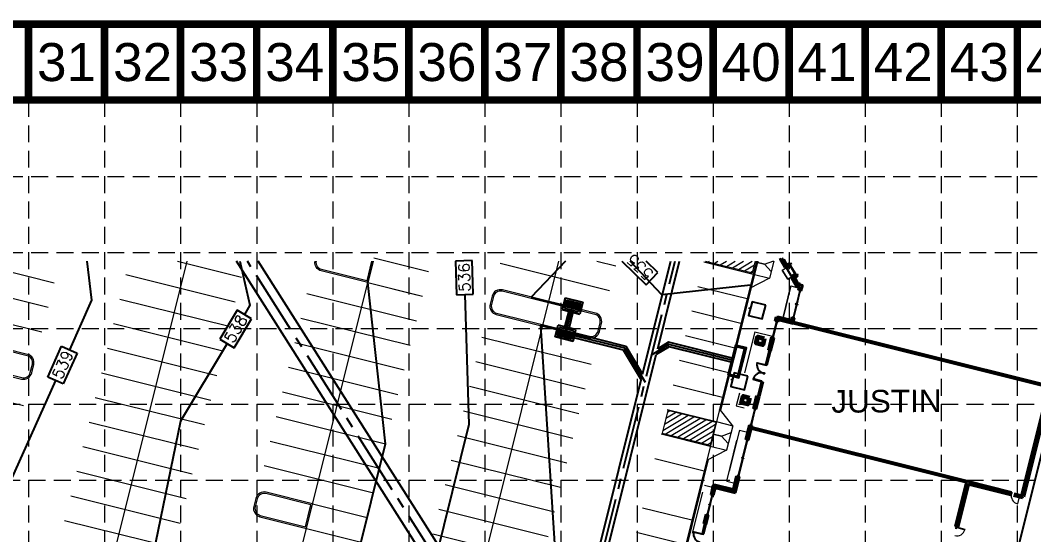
# Model space of a CAD drawing. Header units: feet. Extents: x 2597001 to 2598732, y 7017887 to 7019952.
# Drawn here: x 2597836.4 to 2598196.2, y 7018787.3 to 7018970 of the extents above; entities that cross this region are included whole.
import ezdxf
from ezdxf.enums import TextEntityAlignment as Align

# ---------------------------------------------------------------- set-up
doc = ezdxf.new("R2010")
doc.units = ezdxf.units.FT
doc.header["$LTSCALE"] = 30
doc.header["$MEASUREMENT"] = 0
for name, pattern in [('18358A-BASE-GRAD$0$CENTER2', [1.125, 0.75, -0.125, 0.125, -0.125]), ('18358A-BASE-SITE$0$DASHED', [0.75, 0.5, -0.25]), ('HIDDEN', [0.375, 0.25, -0.125])]:
    doc.linetypes.add(name, pattern=pattern)
doc.layers.get('0').update_dxf_attribs({"linetype": 'CONTINUOUS'})
for name, color, linetype in [('18358A-BASE-GRAD$0$D-INLET', 3, 'CONTINUOUS'), ('18358A-BASE-SITE$0$BLDG-25-26_C-WALK', 1, 'CONTINUOUS'), ('BASE', 7, 'CONTINUOUS'), ('GRID', 254, 'HIDDEN'), ('PC', 35, 'CONTINUOUS'), ('STORM', 5, 'CONTINUOUS')]:
    doc.layers.add(name, color=color, linetype=linetype)
for name, color, linetype, lineweight in [('18358A-BASE-SITE$0$A-Sidewalk', 241, 'CONTINUOUS', 20), ('18358A-BASE-SITE$0$A-Tree', 7, 'CONTINUOUS', 20), ('18358A-BASE-SITE$0$BLDG-25-26_010', 1, 'CONTINUOUS', 25), ('18358A-BASE-SITE$0$BLDG-25-26_A-DOOR', 1, 'CONTINUOUS', 20), ('18358A-BASE-SITE$0$BLDG-25-26_A-FLOR-OVHD', 1, '18358A-BASE-SITE$0$DASHED', 13), ('18358A-BASE-SITE$0$BLDG-25-26_A-GLAZ', 1, 'CONTINUOUS', 25), ('18358A-BASE-SITE$0$BLDG-25-26_A-GLAZ-SILL', 1, 'CONTINUOUS', 5), ('18358A-BASE-SITE$0$BLDG-25-26_A-WALL-PRHT', 1, 'CONTINUOUS', 25), ('18358A-BASE-SITE$0$BLDG-25-26_A-WALL-SHELL-EXT', 1, 'CONTINUOUS', 60), ('18358A-BASE-SITE$0$BLDG-25-26_A-WALL-SHELL-INT', 1, 'CONTINUOUS', 35), ('18358A-BASE-SITE$0$Curb', 1, 'CONTINUOUS', 9), ('18358A-BASE-SITE$0$PARK-STRIP', 5, 'CONTINUOUS', 0), ('BLD-LABEL', 1, 'CONTINUOUS', 5)]:
    doc.layers.add(name, color=color, linetype=linetype, lineweight=lineweight)
doc.styles.add('L100', font='simplex.shx', dxfattribs={"height": 2})
doc.styles.add('Schedule-Header', font='ARIAL.TTF')
doc.styles.get("Standard").update_dxf_attribs({"font": 'ARIAL.TTF'})

# ---------------------------------------------------------------- blocks, each defined once
blk = doc.blocks.new('18358A-BASE-SITE$0$Treewell 60')
at = {"layer": '18358A-BASE-SITE$0$A-Tree'}
blk.add_line((-6, 0), (0, 0), dxfattribs=at)
blk.add_lwpolyline([(-66, -30), (-6, -30), (-6, 30), (-66, 30)], close=True, dxfattribs=at)

msp = doc.modelspace()

# ---------------------------------------------------------------- hatches: boundary and pattern name
at = {"layer": '18358A-BASE-SITE$0$PARK-STRIP'}
h = msp.add_hatch(dxfattribs=at)
h.set_pattern_fill('ANSI31', scale=12.5, angle=136, style=0)
h.set_pattern_definition([(211.00003, (2598876.5716, 7018720.7662), (0.8047477, -1.3393235), [])])
h.paths.add_polyline_path([(2598097.35, 7018884.4), (2598079.62, 7018884.4), (2598096.31, 7018880.24)])
h = msp.add_hatch(dxfattribs=at)
h.set_pattern_fill('ANSI31', scale=12.5, angle=136, style=0)
h.set_pattern_definition([(211.00003, (2598861.3305, 7018659.6376), (0.8047477, -1.3393235), [])])
h.paths.add_polyline_path([(2598081.4, 7018819.03), (2598083.41, 7018827.11), (2598066.27, 7018831.39), (2598064.25, 7018823.3)])

# ---------------------------------------------------------------- linework, layer by layer
for points in [[(2598100.9, 7018847.55), (2598100.87, 7018847.43), (2598097.96, 7018848.15), (2598097.99, 7018848.27)], [(2598101.31, 7018847.45), (2598101.35, 7018847.61), (2598100.94, 7018847.71), (2598100.9, 7018847.55)], [(2598099.45, 7018841.73), (2598099.48, 7018841.85), (2598096.57, 7018842.57), (2598096.54, 7018842.45)], [(2598100.54, 7018844.37), (2598100.58, 7018844.54), (2598100.18, 7018844.64), (2598100.14, 7018844.48)], [(2598100.62, 7018844.7), (2598100.58, 7018844.54), (2598100.18, 7018844.64), (2598100.22, 7018844.8)], [(2598099.85, 7018841.63), (2598099.81, 7018841.46), (2598099.41, 7018841.56), (2598099.45, 7018841.73)], [(2598078.38, 7018787.55), (2598078.35, 7018787.43), (2598075.44, 7018788.15), (2598075.47, 7018788.27)], [(2598078.79, 7018787.45), (2598078.83, 7018787.61), (2598078.42, 7018787.71), (2598078.38, 7018787.55)]]:
    msp.add_lwpolyline(points, close=True)
for centre, start, end in [((2598100.83, 7018847.5), 167.2189, 257.2189), ((2598099.4, 7018841.8), 74.7811, 164.7811), ((2598078.31, 7018787.5), 167.2189, 257.2189)]:
    msp.add_arc(centre, 2.94, start, end)
at = {"layer": '18358A-BASE-GRAD$0$D-INLET', "color": 5}
for p, q in [((2598029.78, 7018871.4), (2598028.73, 7018867.2)), ((2598029.78, 7018871.4), (2598028.73, 7018867.2)), ((2598029.78, 7018871.4), (2598036.09, 7018869.83)), ((2598029.78, 7018871.4), (2598036.09, 7018869.83)), ((2598028.73, 7018867.2), (2598035.04, 7018865.62)), ((2598028.73, 7018867.2), (2598035.04, 7018865.62)), ((2598030.27, 7018870.59), (2598029.54, 7018867.68)), ((2598030.27, 7018870.59), (2598029.54, 7018867.68)), ((2598029.54, 7018867.68), (2598034.56, 7018866.43)), ((2598029.54, 7018867.68), (2598034.56, 7018866.43)), ((2598029.79, 7018868.65), (2598034.8, 7018867.4)), ((2598029.79, 7018868.65), (2598034.8, 7018867.4)), ((2598030.16, 7018870.08), (2598029.81, 7018868.67)), ((2598030.16, 7018870.08), (2598029.81, 7018868.67)), ((2598029.81, 7018868.67), (2598032.18, 7018868.08)), ((2598029.81, 7018868.67), (2598032.18, 7018868.08)), ((2598030.4, 7018870.02), (2598030.04, 7018868.61)), ((2598030.4, 7018870.02), (2598030.04, 7018868.61)), ((2598030.15, 7018870.11), (2598035.16, 7018868.86)), ((2598030.15, 7018870.11), (2598035.16, 7018868.86)), ((2598030.16, 7018870.08), (2598032.53, 7018869.49)), ((2598030.16, 7018870.08), (2598032.53, 7018869.49)), ((2598030.27, 7018870.59), (2598035.28, 7018869.34)), ((2598030.27, 7018870.59), (2598035.28, 7018869.34)), ((2598030.63, 7018869.97), (2598030.28, 7018868.55)), ((2598030.63, 7018869.97), (2598030.28, 7018868.55)), ((2598030.87, 7018869.91), (2598030.52, 7018868.49)), ((2598030.87, 7018869.91), (2598030.52, 7018868.49)), ((2598031.11, 7018869.85), (2598030.75, 7018868.43)), ((2598031.11, 7018869.85), (2598030.75, 7018868.43)), ((2598031.34, 7018869.79), (2598030.99, 7018868.37)), ((2598031.34, 7018869.79), (2598030.99, 7018868.37)), ((2598031.58, 7018869.73), (2598031.23, 7018868.31)), ((2598031.58, 7018869.73), (2598031.23, 7018868.31)), ((2598031.82, 7018869.67), (2598031.47, 7018868.26)), ((2598031.82, 7018869.67), (2598031.47, 7018868.26)), ((2598032.05, 7018869.61), (2598031.7, 7018868.2)), ((2598032.05, 7018869.61), (2598031.7, 7018868.2)), ((2598032.29, 7018869.55), (2598031.94, 7018868.14)), ((2598032.29, 7018869.55), (2598031.94, 7018868.14)), ((2598032.53, 7018869.49), (2598032.18, 7018868.08)), ((2598032.53, 7018869.49), (2598032.18, 7018868.08)), ((2598032.55, 7018869.51), (2598032.19, 7018868.05)), ((2598032.55, 7018869.51), (2598032.19, 7018868.05)), ((2598032.76, 7018869.46), (2598032.39, 7018868)), ((2598032.76, 7018869.46), (2598032.39, 7018868)), ((2598032.77, 7018869.43), (2598032.42, 7018868.02)), ((2598032.77, 7018869.43), (2598032.42, 7018868.02)), ((2598032.42, 7018868.02), (2598034.78, 7018867.43)), ((2598032.42, 7018868.02), (2598034.78, 7018867.43)), ((2598033.01, 7018869.37), (2598032.65, 7018867.96)), ((2598033.01, 7018869.37), (2598032.65, 7018867.96)), ((2598032.77, 7018869.43), (2598035.14, 7018868.84)), ((2598032.77, 7018869.43), (2598035.14, 7018868.84)), ((2598033.24, 7018869.32), (2598032.89, 7018867.9)), ((2598033.24, 7018869.32), (2598032.89, 7018867.9)), ((2598033.48, 7018869.26), (2598033.13, 7018867.84)), ((2598033.48, 7018869.26), (2598033.13, 7018867.84)), ((2598033.72, 7018869.2), (2598033.36, 7018867.78)), ((2598033.72, 7018869.2), (2598033.36, 7018867.78)), ((2598033.95, 7018869.14), (2598033.6, 7018867.72)), ((2598033.95, 7018869.14), (2598033.6, 7018867.72)), ((2598034.19, 7018869.08), (2598033.84, 7018867.66)), ((2598034.19, 7018869.08), (2598033.84, 7018867.66)), ((2598034.43, 7018869.02), (2598034.07, 7018867.61)), ((2598034.43, 7018869.02), (2598034.07, 7018867.61)), ((2598034.66, 7018868.96), (2598034.31, 7018867.55)), ((2598034.66, 7018868.96), (2598034.31, 7018867.55)), ((2598034.9, 7018868.9), (2598034.55, 7018867.49)), ((2598034.9, 7018868.9), (2598034.55, 7018867.49)), ((2598035.28, 7018869.34), (2598034.56, 7018866.43)), ((2598035.28, 7018869.34), (2598034.56, 7018866.43)), ((2598035.14, 7018868.84), (2598034.78, 7018867.43)), ((2598035.14, 7018868.84), (2598034.78, 7018867.43)), ((2598036.09, 7018869.83), (2598035.04, 7018865.62)), ((2598036.09, 7018869.83), (2598035.04, 7018865.62)), ((2598026.32, 7018857.49), (2598027.36, 7018861.7)), ((2598026.32, 7018857.49), (2598027.36, 7018861.7)), ((2598027.12, 7018857.98), (2598027.85, 7018860.89)), ((2598027.12, 7018857.98), (2598027.85, 7018860.89)), ((2598033.67, 7018860.13), (2598027.36, 7018861.7)), ((2598033.67, 7018860.13), (2598027.36, 7018861.7)), ((2598032.86, 7018859.64), (2598027.85, 7018860.89)), ((2598032.86, 7018859.64), (2598027.85, 7018860.89)), ((2598032.62, 7018855.92), (2598033.67, 7018860.13)), ((2598032.62, 7018855.92), (2598033.67, 7018860.13)), ((2598032.62, 7018855.92), (2598026.32, 7018857.49)), ((2598032.62, 7018855.92), (2598026.32, 7018857.49)), ((2598032.14, 7018856.73), (2598027.12, 7018857.98)), ((2598032.14, 7018856.73), (2598027.12, 7018857.98)), ((2598032.26, 7018857.21), (2598027.24, 7018858.46)), ((2598032.26, 7018857.21), (2598027.24, 7018858.46)), ((2598027.27, 7018858.48), (2598027.62, 7018859.89)), ((2598027.27, 7018858.48), (2598027.62, 7018859.89)), ((2598029.64, 7018857.89), (2598027.27, 7018858.48)), ((2598029.64, 7018857.89), (2598027.27, 7018858.48)), ((2598027.51, 7018858.42), (2598027.86, 7018859.84)), ((2598027.51, 7018858.42), (2598027.86, 7018859.84)), ((2598032.62, 7018858.67), (2598027.61, 7018859.92)), ((2598032.62, 7018858.67), (2598027.61, 7018859.92)), ((2598029.99, 7018859.31), (2598027.62, 7018859.89)), ((2598029.99, 7018859.31), (2598027.62, 7018859.89)), ((2598027.74, 7018858.36), (2598028.1, 7018859.78)), ((2598027.74, 7018858.36), (2598028.1, 7018859.78)), ((2598027.98, 7018858.3), (2598028.33, 7018859.72)), ((2598027.98, 7018858.3), (2598028.33, 7018859.72)), ((2598028.22, 7018858.24), (2598028.57, 7018859.66)), ((2598028.22, 7018858.24), (2598028.57, 7018859.66)), ((2598028.45, 7018858.18), (2598028.81, 7018859.6)), ((2598028.45, 7018858.18), (2598028.81, 7018859.6)), ((2598028.69, 7018858.13), (2598029.04, 7018859.54)), ((2598028.69, 7018858.13), (2598029.04, 7018859.54)), ((2598028.93, 7018858.07), (2598029.28, 7018859.48)), ((2598028.93, 7018858.07), (2598029.28, 7018859.48)), ((2598029.16, 7018858.01), (2598029.52, 7018859.42)), ((2598029.16, 7018858.01), (2598029.52, 7018859.42)), ((2598029.4, 7018857.95), (2598029.75, 7018859.36)), ((2598029.4, 7018857.95), (2598029.75, 7018859.36)), ((2598029.64, 7018857.89), (2598029.99, 7018859.31)), ((2598029.64, 7018857.89), (2598029.99, 7018859.31)), ((2598029.65, 7018857.87), (2598030.01, 7018859.32)), ((2598029.65, 7018857.87), (2598030.01, 7018859.32)), ((2598029.85, 7018857.81), (2598030.22, 7018859.27)), ((2598029.85, 7018857.81), (2598030.22, 7018859.27)), ((2598029.88, 7018857.83), (2598030.23, 7018859.24)), ((2598029.88, 7018857.83), (2598030.23, 7018859.24)), ((2598032.24, 7018857.24), (2598029.88, 7018857.83)), ((2598032.24, 7018857.24), (2598029.88, 7018857.83)), ((2598030.11, 7018857.77), (2598030.47, 7018859.19)), ((2598030.11, 7018857.77), (2598030.47, 7018859.19)), ((2598032.6, 7018858.66), (2598030.23, 7018859.24)), ((2598032.6, 7018858.66), (2598030.23, 7018859.24)), ((2598030.35, 7018857.71), (2598030.7, 7018859.13)), ((2598030.35, 7018857.71), (2598030.7, 7018859.13)), ((2598030.59, 7018857.65), (2598030.94, 7018859.07)), ((2598030.59, 7018857.65), (2598030.94, 7018859.07)), ((2598030.82, 7018857.59), (2598031.18, 7018859.01)), ((2598030.82, 7018857.59), (2598031.18, 7018859.01)), ((2598031.06, 7018857.53), (2598031.41, 7018858.95)), ((2598031.06, 7018857.53), (2598031.41, 7018858.95)), ((2598031.3, 7018857.48), (2598031.65, 7018858.89)), ((2598031.3, 7018857.48), (2598031.65, 7018858.89)), ((2598031.54, 7018857.42), (2598031.89, 7018858.83)), ((2598031.54, 7018857.42), (2598031.89, 7018858.83)), ((2598031.77, 7018857.36), (2598032.12, 7018858.77)), ((2598031.77, 7018857.36), (2598032.12, 7018858.77)), ((2598032.01, 7018857.3), (2598032.36, 7018858.71)), ((2598032.01, 7018857.3), (2598032.36, 7018858.71)), ((2598032.14, 7018856.73), (2598032.86, 7018859.64)), ((2598032.14, 7018856.73), (2598032.86, 7018859.64)), ((2598032.24, 7018857.24), (2598032.6, 7018858.66)), ((2598032.24, 7018857.24), (2598032.6, 7018858.66))]:
    msp.add_line(p, q, dxfattribs=at)
at = {"layer": '18358A-BASE-SITE$0$A-Sidewalk', "color": 7}
for p, q in [((2598103.88, 7018884.4), (2598102.38, 7018878.38)), ((2598102.38, 7018878.38), (2598095.29, 7018874.75)), ((2598096.56, 7018879.83), (2598102.38, 7018878.38)), ((2598089.31, 7018825.99), (2598084.62, 7018831.95)), ((2598083.49, 7018827.44), (2598089.31, 7018825.99)), ((2598089.31, 7018825.99), (2598087.14, 7018817.25)), ((2598087.14, 7018817.25), (2598080.05, 7018813.62)), ((2598081.32, 7018818.7), (2598087.14, 7018817.25))]:
    msp.add_line(p, q, dxfattribs=at)
at = {"layer": '18358A-BASE-SITE$0$A-Sidewalk', "color": 7, "flags": 128}
for points in [[(2598102.95, 7018880.69), (2598100.53, 7018883.35), (2598097.62, 7018884.08), (2598100.53, 7018883.35), (2598103.92, 7018884.57)], [(2598087.73, 7018819.64), (2598085.31, 7018822.31), (2598082.39, 7018823.03), (2598085.31, 7018822.31), (2598088.7, 7018823.52)]]:
    msp.add_lwpolyline(points, dxfattribs=at)
at = {"layer": '18358A-BASE-SITE$0$BLDG-25-26_010', "color": 7}
msp.add_lwpolyline([(2598204.39, 7018837.89), (2598188.66, 7018774.82), (2598196.43, 7018772.89), (2598212.15, 7018835.96)], close=True, dxfattribs=at)
at = {"layer": '18358A-BASE-SITE$0$BLDG-25-26_A-DOOR', "color": 7}
for points in [[(2598188.21, 7018802.29), (2598188.37, 7018802.25), (2598188.27, 7018801.85), (2598188.11, 7018801.89)], [(2598191.18, 7018801.12), (2598191.06, 7018801.15), (2598190.34, 7018798.24), (2598190.46, 7018798.21)], [(2598191.28, 7018801.52), (2598191.45, 7018801.48), (2598191.34, 7018801.08), (2598191.18, 7018801.12)], [(2598168.44, 7018790), (2598168.48, 7018790.16), (2598168.89, 7018790.06), (2598168.85, 7018789.9)], [(2598168.85, 7018789.9), (2598168.82, 7018789.78), (2598171.73, 7018789.05), (2598171.76, 7018789.17)]]:
    msp.add_lwpolyline(points, close=True, dxfattribs=at)
for centre, start, end in [((2598191.11, 7018801.07), 164.7811, 254.7811), ((2598168.89, 7018789.82), 254.7811, 344.7811)]:
    msp.add_arc(centre, 2.94, start, end, dxfattribs=at)
at = {"layer": '18358A-BASE-SITE$0$BLDG-25-26_A-FLOR-OVHD', "color": 7}
for p, q in [((2598106.89, 7018881.26), (2598109.46, 7018882.8)), ((2598106.89, 7018881.26), (2598109.46, 7018882.8)), ((2598106.89, 7018881.26), (2598108.86, 7018877.97)), ((2598108.86, 7018877.97), (2598106.89, 7018881.26)), ((2598108.86, 7018877.97), (2598111.44, 7018879.52)), ((2598108.86, 7018877.97), (2598111.44, 7018879.52)), ((2598109.96, 7018875.61), (2598107.18, 7018864.45)), ((2598107.18, 7018864.45), (2598109.96, 7018875.61)), ((2598109.96, 7018875.61), (2598112.87, 7018874.88)), ((2598109.96, 7018875.61), (2598112.87, 7018874.88)), ((2598107.18, 7018864.45), (2598110.09, 7018863.72)), ((2598107.18, 7018864.45), (2598110.09, 7018863.72)), ((2598097.15, 7018859.35), (2598090.59, 7018833.07)), ((2598097.15, 7018859.35), (2598103.45, 7018857.77)), ((2598090.59, 7018833.07), (2598093.36, 7018832.38)), ((2598091.7, 7018824.42), (2598087.18, 7018806.31)), ((2598087.18, 7018806.31), (2598091.7, 7018824.42)), ((2598091.7, 7018824.42), (2598094.61, 7018823.7)), ((2598091.7, 7018824.42), (2598094.61, 7018823.7)), ((2598087.18, 7018806.31), (2598090.1, 7018805.58)), ((2598087.18, 7018806.31), (2598090.1, 7018805.58)), ((2598069.59, 7018766.04), (2598079.26, 7018804.85)), ((2598079.26, 7018804.85), (2598082.17, 7018804.12)), ((2598079.26, 7018804.85), (2598082.17, 7018804.12))]:
    msp.add_line(p, q, dxfattribs=at)
at = {"layer": '18358A-BASE-SITE$0$BLDG-25-26_A-GLAZ', "color": 7}
for p, q in [((2598111.49, 7018879.84), (2598109.77, 7018882.7)), ((2598113.17, 7018873.86), (2598112.04, 7018869.33)), ((2598111.96, 7018869.01), (2598110.83, 7018864.48)), ((2598104.93, 7018862.86), (2598103.56, 7018857.36)), ((2598101.14, 7018847.66), (2598102.35, 7018852.51)), ((2598098.4, 7018836.66), (2598099.61, 7018841.51)), ((2598097.19, 7018831.81), (2598095.82, 7018826.31)), ((2598094.45, 7018820.82), (2598092.9, 7018814.59)), ((2598092.86, 7018814.43), (2598091.31, 7018808.2)), ((2598082.01, 7018801.24), (2598081.19, 7018797.93)), ((2598081.15, 7018797.77), (2598080.32, 7018794.45)), ((2598078.63, 7018787.66), (2598079.43, 7018790.89))]:
    msp.add_line(p, q, dxfattribs=at)
for points in [[(2598109.95, 7018882.8), (2598109.78, 7018883.09), (2598109.42, 7018882.87), (2598109.59, 7018882.59)], [(2598111.84, 7018879.66), (2598111.66, 7018879.95), (2598111.31, 7018879.73), (2598111.48, 7018879.45)], [(2598113.38, 7018873.81), (2598113.42, 7018873.97), (2598113.01, 7018874.07), (2598112.97, 7018873.91)], [(2598113.42, 7018873.97), (2598113.38, 7018873.81), (2598112.97, 7018873.91), (2598113.01, 7018874.07)], [(2598112.25, 7018869.28), (2598112.17, 7018868.96), (2598111.76, 7018869.06), (2598111.84, 7018869.38)], [(2598111, 7018864.27), (2598111.04, 7018864.43), (2598110.63, 7018864.53), (2598110.59, 7018864.37)], [(2598111.04, 7018864.43), (2598111, 7018864.27), (2598110.59, 7018864.37), (2598110.63, 7018864.53)], [(2598105.14, 7018862.81), (2598105.18, 7018862.97), (2598104.77, 7018863.07), (2598104.73, 7018862.91)], [(2598105.18, 7018862.97), (2598105.14, 7018862.81), (2598104.73, 7018862.91), (2598104.77, 7018863.07)], [(2598103.73, 7018857.15), (2598103.77, 7018857.31), (2598103.36, 7018857.41), (2598103.32, 7018857.25)], [(2598103.77, 7018857.31), (2598103.73, 7018857.15), (2598103.32, 7018857.25), (2598103.36, 7018857.41)], [(2598102.56, 7018852.46), (2598102.6, 7018852.62), (2598102.19, 7018852.72), (2598102.15, 7018852.56)], [(2598098.6, 7018836.61), (2598098.56, 7018836.45), (2598098.16, 7018836.55), (2598098.2, 7018836.71)], [(2598098.56, 7018836.45), (2598098.6, 7018836.61), (2598098.2, 7018836.71), (2598098.16, 7018836.55)], [(2598097.4, 7018831.76), (2598097.44, 7018831.92), (2598097.03, 7018832.02), (2598096.99, 7018831.86)], [(2598097.44, 7018831.92), (2598097.4, 7018831.76), (2598096.99, 7018831.86), (2598097.03, 7018832.02)], [(2598095.98, 7018826.1), (2598096.02, 7018826.26), (2598095.62, 7018826.36), (2598095.58, 7018826.2)], [(2598096.02, 7018826.26), (2598095.98, 7018826.1), (2598095.58, 7018826.2), (2598095.62, 7018826.36)], [(2598094.65, 7018820.76), (2598094.69, 7018820.93), (2598094.29, 7018821.03), (2598094.25, 7018820.87)], [(2598094.69, 7018820.93), (2598094.65, 7018820.76), (2598094.25, 7018820.87), (2598094.29, 7018821.03)], [(2598093.1, 7018814.54), (2598093.06, 7018814.38), (2598092.66, 7018814.48), (2598092.7, 7018814.64)], [(2598091.47, 7018807.99), (2598091.51, 7018808.15), (2598091.1, 7018808.25), (2598091.06, 7018808.09)], [(2598091.51, 7018808.15), (2598091.47, 7018807.99), (2598091.06, 7018808.09), (2598091.1, 7018808.25)], [(2598082.22, 7018801.19), (2598082.26, 7018801.35), (2598081.85, 7018801.46), (2598081.81, 7018801.29)], [(2598082.26, 7018801.35), (2598082.22, 7018801.19), (2598081.81, 7018801.29), (2598081.85, 7018801.46)], [(2598081.35, 7018797.72), (2598081.39, 7018797.88), (2598080.99, 7018797.98), (2598080.94, 7018797.82)], [(2598081.39, 7018797.88), (2598081.35, 7018797.72), (2598080.94, 7018797.82), (2598080.99, 7018797.98)], [(2598080.48, 7018794.24), (2598080.52, 7018794.4), (2598080.12, 7018794.5), (2598080.08, 7018794.34)], [(2598080.52, 7018794.4), (2598080.48, 7018794.24), (2598080.08, 7018794.34), (2598080.12, 7018794.5)], [(2598079.64, 7018790.84), (2598079.68, 7018791), (2598079.27, 7018791.11), (2598079.23, 7018790.94)]]:
    msp.add_lwpolyline(points, close=True, dxfattribs=at)
at = {"layer": '18358A-BASE-SITE$0$BLDG-25-26_A-GLAZ-SILL', "color": 7}
for p, q in [((2598109.59, 7018882.59), (2598111.31, 7018879.73)), ((2598109.95, 7018882.8), (2598111.66, 7018879.95)), ((2598112.25, 7018869.28), (2598113.42, 7018873.97)), ((2598111.04, 7018864.43), (2598112.17, 7018868.96)), ((2598104.77, 7018863.07), (2598103.36, 7018857.41)), ((2598103.77, 7018857.31), (2598105.18, 7018862.97)), ((2598100.94, 7018847.71), (2598102.15, 7018852.56)), ((2598102.56, 7018852.46), (2598101.35, 7018847.61)), ((2598098.2, 7018836.71), (2598099.41, 7018841.56)), ((2598099.81, 7018841.46), (2598098.6, 7018836.61)), ((2598097.03, 7018832.02), (2598095.62, 7018826.36)), ((2598096.02, 7018826.26), (2598097.44, 7018831.92)), ((2598094.25, 7018820.87), (2598092.7, 7018814.64)), ((2598093.1, 7018814.54), (2598094.65, 7018820.76)), ((2598092.66, 7018814.48), (2598091.1, 7018808.25)), ((2598091.51, 7018808.15), (2598093.06, 7018814.38)), ((2598081.85, 7018801.46), (2598080.12, 7018794.5)), ((2598080.52, 7018794.4), (2598082.26, 7018801.36)), ((2598078.42, 7018787.71), (2598079.23, 7018790.95)), ((2598079.64, 7018790.84), (2598078.83, 7018787.61))]:
    msp.add_line(p, q, dxfattribs=at)
at = {"layer": '18358A-BASE-SITE$0$BLDG-25-26_A-WALL-PRHT', "color": 7}
for p, q in [((2598105.93, 7018885.44), (2598107.99, 7018882.02)), ((2598107.99, 7018882.02), (2598108.28, 7018882.19)), ((2598108.28, 7018882.19), (2598110.34, 7018878.76)), ((2598108.45, 7018881.9), (2598109.59, 7018882.59)), ((2598110.34, 7018878.76), (2598110.05, 7018878.59)), ((2598110.05, 7018878.59), (2598112.11, 7018875.16)), ((2598111.31, 7018879.73), (2598110.16, 7018879.05)), ((2598112.11, 7018875.16), (2598112.4, 7018875.33)), ((2598112.4, 7018875.33), (2598112.45, 7018875.24)), ((2598112.93, 7018875.12), (2598112.45, 7018875.24)), ((2598112.69, 7018874.15), (2598112.93, 7018875.12)), ((2598113.01, 7018874.07), (2598112.69, 7018874.15)), ((2598104.45, 7018863.15), (2598104.85, 7018864.77)), ((2598104.85, 7018864.77), (2598110.03, 7018863.48)), ((2598110.27, 7018864.45), (2598110.03, 7018863.48)), ((2598110.59, 7018864.37), (2598110.27, 7018864.45)), ((2598104.77, 7018863.07), (2598104.45, 7018863.15)), ((2598103, 7018857.33), (2598101.87, 7018852.8)), ((2598103.32, 7018857.25), (2598103, 7018857.33)), ((2598101.87, 7018852.8), (2598102.19, 7018852.72)), ((2598101.59, 7018847.55), (2598102.84, 7018852.56)), ((2598101.35, 7018847.61), (2598101.59, 7018847.55)), ((2598100.06, 7018841.4), (2598098.81, 7018836.39)), ((2598099.81, 7018841.46), (2598100.06, 7018841.4)), ((2598096.71, 7018832.1), (2598097.84, 7018836.63)), ((2598098.16, 7018836.55), (2598097.84, 7018836.63)), ((2598097.03, 7018832.02), (2598096.71, 7018832.1)), ((2598093.97, 7018821.11), (2598095.26, 7018826.28)), ((2598095.58, 7018826.2), (2598095.26, 7018826.28)), ((2598094.29, 7018821.03), (2598093.97, 7018821.11)), ((2598089.53, 7018803.32), (2598090.74, 7018808.17)), ((2598091.06, 7018808.09), (2598090.74, 7018808.17)), ((2598082.42, 7018805.09), (2598081.53, 7018801.54)), ((2598082.42, 7018805.09), (2598089.53, 7018803.32)), ((2598169.33, 7018789.95), (2598173.12, 7018805.15)), ((2598173.12, 7018805.15), (2598188, 7018801.44)), ((2598081.53, 7018801.54), (2598081.85, 7018801.46)), ((2598188.08, 7018801.76), (2598188, 7018801.44)), ((2598191.23, 7018800.64), (2598191.31, 7018800.96)), ((2598191.23, 7018800.64), (2598192.2, 7018800.39)), ((2598192.28, 7018800.72), (2598192.2, 7018800.39)), ((2598079.75, 7018794.42), (2598078.95, 7018791.19)), ((2598080.08, 7018794.34), (2598079.75, 7018794.42)), ((2598079.27, 7018791.11), (2598078.95, 7018791.19)), ((2598079.07, 7018787.55), (2598079.92, 7018790.94)), ((2598169.01, 7018790.03), (2598169.33, 7018789.95)), ((2598078.83, 7018787.61), (2598079.07, 7018787.55))]:
    msp.add_line(p, q, dxfattribs=at)
at = {"layer": '18358A-BASE-SITE$0$BLDG-25-26_A-WALL-SHELL-EXT', "color": 7}
for p, q in [((2598106.39, 7018885.33), (2598108.1, 7018882.47)), ((2598108.1, 7018882.47), (2598108.39, 7018882.65)), ((2598108.39, 7018882.65), (2598108.56, 7018882.36)), ((2598108.56, 7018882.36), (2598109.42, 7018882.87)), ((2598110.79, 7018878.65), (2598110.51, 7018878.47)), ((2598110.51, 7018878.47), (2598112.22, 7018875.62)), ((2598111.48, 7018879.45), (2598110.62, 7018878.93)), ((2598110.62, 7018878.93), (2598110.79, 7018878.65)), ((2598112.22, 7018875.62), (2598112.51, 7018875.79)), ((2598112.51, 7018875.79), (2598112.66, 7018875.53)), ((2598113.33, 7018875.37), (2598112.66, 7018875.53)), ((2598113.01, 7018874.07), (2598113.33, 7018875.37)), ((2598104.77, 7018863.07), (2598105.1, 7018864.37)), ((2598105.1, 7018864.37), (2598110.27, 7018863.08)), ((2598110.59, 7018864.37), (2598110.27, 7018863.08)), ((2598103.32, 7018857.25), (2598102.19, 7018852.72)), ((2598201.96, 7018839.53), (2598192.28, 7018800.72)), ((2598097.03, 7018832.02), (2598098.16, 7018836.55)), ((2598094.29, 7018821.03), (2598095.58, 7018826.2)), ((2598095.38, 7018825.39), (2598095.38, 7018825.39)), ((2598089.77, 7018802.92), (2598091.06, 7018808.09)), ((2598082.66, 7018804.69), (2598081.85, 7018801.46)), ((2598082.66, 7018804.69), (2598089.77, 7018802.92)), ((2598169.01, 7018790.03), (2598172.88, 7018805.55)), ((2598172.88, 7018805.55), (2598188.08, 7018801.76)), ((2598189.05, 7018801.52), (2598192.28, 7018800.72)), ((2598080.08, 7018794.34), (2598079.27, 7018791.11)), ((2598168.36, 7018790.19), (2598169.01, 7018790.03))]:
    msp.add_line(p, q, dxfattribs=at)
for points in [[(2598100.5, 7018856.97), (2598099.94, 7018854.7), (2598097.67, 7018855.27), (2598098.24, 7018857.53)], [(2598095.24, 7018835.86), (2598094.68, 7018833.6), (2598092.41, 7018834.16), (2598092.98, 7018836.43)]]:
    msp.add_lwpolyline(points, close=True, dxfattribs=at)
at = {"layer": '18358A-BASE-SITE$0$BLDG-25-26_A-WALL-SHELL-INT', "color": 7}
for p, q in [((2598107.3, 7018885.1), (2598108.33, 7018883.39)), ((2598108.33, 7018883.39), (2598108.62, 7018883.56)), ((2598108.62, 7018883.56), (2598108.79, 7018883.27)), ((2598108.79, 7018883.27), (2598109.65, 7018883.79)), ((2598109.42, 7018882.87), (2598109.99, 7018883.22)), ((2598109.65, 7018883.79), (2598109.99, 7018883.22)), ((2598111.71, 7018878.42), (2598111.42, 7018878.25)), ((2598111.42, 7018878.25), (2598112.45, 7018876.53)), ((2598111.48, 7018879.45), (2598112.05, 7018879.79)), ((2598112.39, 7018879.22), (2598111.54, 7018878.7)), ((2598111.54, 7018878.7), (2598111.71, 7018878.42)), ((2598112.05, 7018879.79), (2598112.39, 7018879.22)), ((2598112.45, 7018876.53), (2598112.74, 7018876.7)), ((2598112.74, 7018876.7), (2598113.09, 7018876.11)), ((2598113.09, 7018876.11), (2598114.14, 7018875.85)), ((2598113.66, 7018873.91), (2598114.14, 7018875.85)), ((2598113.01, 7018874.07), (2598113.66, 7018873.91)), ((2598105.42, 7018862.91), (2598105.58, 7018863.56)), ((2598105.58, 7018863.56), (2598110.76, 7018862.27)), ((2598110.59, 7018864.37), (2598111.24, 7018864.21)), ((2598110.76, 7018862.27), (2598111.24, 7018864.21)), ((2598104.77, 7018863.07), (2598105.42, 7018862.91)), ((2598110.78, 7018862.35), (2598201.33, 7018839.77)), ((2598110.9, 7018862.83), (2598201.46, 7018840.25)), ((2598102.84, 7018852.56), (2598103.97, 7018857.09)), ((2598103.32, 7018857.25), (2598103.97, 7018857.09)), ((2598102.19, 7018852.72), (2598102.84, 7018852.56)), ((2598201.48, 7018840.34), (2598191.8, 7018801.52)), ((2598097.68, 7018831.86), (2598098.81, 7018836.39)), ((2598098.16, 7018836.55), (2598098.81, 7018836.39)), ((2598097.03, 7018832.02), (2598097.68, 7018831.86)), ((2598094.94, 7018820.87), (2598096.23, 7018826.04)), ((2598095.58, 7018826.2), (2598096.23, 7018826.04)), ((2598095.86, 7018824.59), (2598095.86, 7018824.59)), ((2598172.25, 7018805.8), (2598095.92, 7018824.83)), ((2598172.37, 7018806.28), (2598096.05, 7018825.31)), ((2598094.29, 7018821.03), (2598094.94, 7018820.87)), ((2598090.26, 7018802.11), (2598091.71, 7018807.93)), ((2598091.06, 7018808.09), (2598091.71, 7018807.93)), ((2598091.06, 7018808.09), (2598091.71, 7018807.93)), ((2598168.36, 7018790.19), (2598172.39, 7018806.36)), ((2598172.39, 7018806.36), (2598188.24, 7018802.41)), ((2598082.5, 7018801.29), (2598083.14, 7018803.88)), ((2598083.14, 7018803.88), (2598090.26, 7018802.11)), ((2598188.24, 7018802.41), (2598188.08, 7018801.76)), ((2598081.85, 7018801.46), (2598082.5, 7018801.29)), ((2598191.48, 7018801.61), (2598191.31, 7018800.96)), ((2598191.48, 7018801.61), (2598191.8, 7018801.52)), ((2598079.92, 7018790.94), (2598080.72, 7018794.18)), ((2598080.08, 7018794.34), (2598080.72, 7018794.18)), ((2598079.27, 7018791.11), (2598079.92, 7018790.94))]:
    msp.add_line(p, q, dxfattribs=at)
at = {"layer": '18358A-BASE-SITE$0$BLDG-25-26_C-WALK', "color": 7}
for p, q in [((2598095.55, 7018867.56), (2598095.07, 7018867.68)), ((2598089.26, 7018842.3), (2598088.77, 7018842.43))]:
    msp.add_line(p, q, dxfattribs=at)
at = {"layer": '18358A-BASE-SITE$0$BLDG-25-26_C-WALK', "color": 7, "elevation": 0}
for points in [[(2598101.01, 7018868.77), (2598096.16, 7018869.98), (2598094.95, 7018865.13), (2598099.8, 7018863.92)], [(2598094.71, 7018843.52), (2598089.86, 7018844.73), (2598088.65, 7018839.88), (2598093.5, 7018838.67)]]:
    msp.add_lwpolyline(points, close=True, dxfattribs=at)
at = {"layer": '18358A-BASE-SITE$0$Curb', "color": 7}
for p, q in [((2598097.7, 7018884.4), (2598044.3, 7018670.25)), ((2598098.21, 7018884.4), (2598085.01, 7018831.45)), ((2598080.64, 7018813.92), (2598058.88, 7018726.66))]:
    msp.add_line(p, q, dxfattribs=at)
for points in [[(2597961.65, 7018884.4), (2597959.77, 7018876.83), (2597943.27, 7018880.95, -0.395934), (2597941.05, 7018884.4, -0.395934)], [(2597961.14, 7018884.4), (2597959.4, 7018877.44), (2597943.39, 7018881.43, -0.406628), (2597941.56, 7018884.4, -0.406628)], [(2598007.55, 7018874.2, 0.414214), (2598003.91, 7018872.01), (2598003.19, 7018869.1, 0.414214), (2598005.37, 7018865.46), (2598038.36, 7018857.24, 0.414214), (2598042, 7018859.42), (2598042.72, 7018862.33, 0.414214), (2598040.54, 7018865.97), (2598007.55, 7018874.2)]]:
    msp.add_lwpolyline(points, format="xyb", dxfattribs=at)
for points in [[(2598007.43, 7018873.71, 0.414214), (2598004.4, 7018871.89), (2598003.67, 7018868.98, 0.414214), (2598005.49, 7018865.95), (2598038.48, 7018857.72, 0.414214), (2598041.51, 7018859.55), (2598042.24, 7018862.46, 0.414214), (2598040.42, 7018865.49)], [(2597822.51, 7018855.4), (2597820.33, 7018846.67), (2597836.82, 7018842.56, 0.414214), (2597840.46, 7018844.74), (2597841.19, 7018847.66, 0.414214), (2597839, 7018851.29)], [(2597822.87, 7018854.8), (2597820.94, 7018847.04), (2597836.94, 7018843.04, 0.414214), (2597839.98, 7018844.87), (2597840.7, 7018847.78, 0.414214), (2597838.88, 7018850.81)], [(2597937.99, 7018789.51), (2597940.17, 7018798.24), (2597923.68, 7018802.35, 0.414214), (2597920.04, 7018800.17), (2597919.31, 7018797.26, 0.414214), (2597921.5, 7018793.62)], [(2597937.63, 7018790.11), (2597939.57, 7018797.88), (2597923.56, 7018801.87, 0.414214), (2597920.53, 7018800.05), (2597919.8, 7018797.14, 0.414214), (2597921.62, 7018794.11)]]:
    msp.add_lwpolyline(points, format="xyb", close=True, dxfattribs=at)
at = {"layer": '18358A-BASE-SITE$0$PARK-STRIP', "color": 7}
for p, q in [((2597961.95, 7018885.57), (2597981.35, 7018880.73)), ((2597817.82, 7018884.4), (2597848.44, 7018876.76)), ((2597847.59, 7018691.47), (2597895.69, 7018884.4)), ((2597892.22, 7018884.4), (2597914.9, 7018878.75)), ((2597916.22, 7018702.18), (2597961.65, 7018884.4)), ((2597978.32, 7018686.7), (2598027.61, 7018884.4)), ((2598006.81, 7018883.66), (2598045.62, 7018873.98)), ((2598041.03, 7018884.4), (2598047.8, 7018882.71)), ((2598079.09, 7018884.19), (2598096.56, 7018879.83)), ((2597873.91, 7018879.69), (2597912.72, 7018870.01)), ((2597807.45, 7018877.71), (2597846.27, 7018868.03)), ((2597959.77, 7018876.83), (2597977.23, 7018872.48)), ((2597959.77, 7018876.83), (2597979.17, 7018872)), ((2598076.91, 7018875.46), (2598094.38, 7018871.1)), ((2597871.73, 7018870.96), (2597910.54, 7018861.28)), ((2597938.18, 7018872.94), (2597977, 7018863.26)), ((2597805.28, 7018868.98), (2597844.09, 7018859.3)), ((2597936.01, 7018864.21), (2597974.82, 7018854.53)), ((2598074.74, 7018866.72), (2598092.2, 7018862.37)), ((2597869.55, 7018862.23), (2597908.37, 7018852.55)), ((2598000.28, 7018857.46), (2598039.09, 7018847.78)), ((2598072.56, 7018857.99), (2598090.02, 7018853.64)), ((2597867.38, 7018853.49), (2597906.19, 7018843.82)), ((2597933.83, 7018855.48), (2597972.64, 7018845.8)), ((2598070.38, 7018849.26), (2598087.85, 7018844.9)), ((2597931.65, 7018846.74), (2597970.46, 7018837.07)), ((2597998.1, 7018848.73), (2598036.92, 7018839.05)), ((2597798.75, 7018842.78), (2597837.56, 7018833.1)), ((2597865.2, 7018844.76), (2597904.01, 7018835.08)), ((2597995.93, 7018839.99), (2598034.74, 7018830.32)), ((2598068.2, 7018840.52), (2598085.67, 7018836.17)), ((2597863.02, 7018836.03), (2597901.83, 7018826.35)), ((2597929.48, 7018838.01), (2597968.29, 7018828.33)), ((2597993.75, 7018831.26), (2598032.56, 7018821.58)), ((2598066.03, 7018831.79), (2598083.49, 7018827.44)), ((2597927.3, 7018829.28), (2597966.11, 7018819.6)), ((2597860.84, 7018827.29), (2597899.66, 7018817.62)), ((2597925.12, 7018820.54), (2597963.93, 7018810.87)), ((2597991.57, 7018822.53), (2598030.38, 7018812.85)), ((2598063.85, 7018823.06), (2598081.32, 7018818.7)), ((2597858.67, 7018818.56), (2597897.48, 7018808.89)), ((2597989.39, 7018813.79), (2598028.21, 7018804.12)), ((2598061.67, 7018814.33), (2598079.14, 7018809.97)), ((2597856.49, 7018809.83), (2597895.3, 7018800.15)), ((2597922.94, 7018811.81), (2597961.76, 7018802.13)), ((2597987.22, 7018805.06), (2598026.03, 7018795.39)), ((2597854.31, 7018801.1), (2597893.12, 7018791.42)), ((2597940.17, 7018798.24), (2597959.58, 7018793.4)), ((2597985.04, 7018796.33), (2598023.85, 7018786.65)), ((2598057.32, 7018796.86), (2598074.78, 7018792.51)), ((2597852.14, 7018792.36), (2597890.95, 7018782.69)), ((2597937.99, 7018789.51), (2597957.4, 7018784.67)), ((2598055.14, 7018788.13), (2598072.61, 7018783.77)), ((2597982.86, 7018787.6), (2598002.27, 7018782.76))]:
    msp.add_line(p, q, dxfattribs=at)
msp.add_lwpolyline([(2598079.62, 7018884.4), (2598096.31, 7018880.24), (2598097.35, 7018884.4)], dxfattribs=at)
msp.add_lwpolyline([(2598081.4, 7018819.03), (2598083.41, 7018827.11), (2598066.27, 7018831.39), (2598064.25, 7018823.3)], close=True, dxfattribs=at)
at = {"layer": 'BASE', "const_width": 2.7}
for points in [[(2597002.33, 7017888.62), (2598730.33, 7017888.62), (2598730.33, 7018968.62), (2597002.33, 7018968.62)], [(2597029.27, 7017915.61), (2598703.4, 7017915.56), (2598703.37, 7018941.63), (2597029.61, 7018941.66)]]:
    msp.add_lwpolyline(points, close=True, dxfattribs=at)
for points in [[(2597839.33, 7018941.62), (2597839.33, 7018968.62)], [(2597866.33, 7018941.62), (2597866.33, 7018968.62)], [(2597893.33, 7018941.62), (2597893.33, 7018968.62)], [(2597920.33, 7018941.62), (2597920.33, 7018968.62)], [(2597947.33, 7018941.62), (2597947.33, 7018968.62)], [(2597974.33, 7018941.62), (2597974.33, 7018968.62)], [(2598001.33, 7018941.62), (2598001.33, 7018968.62)], [(2598028.33, 7018941.62), (2598028.33, 7018968.62)], [(2598055.33, 7018941.62), (2598055.33, 7018968.62)], [(2598082.33, 7018941.62), (2598082.33, 7018968.62)], [(2598109.33, 7018941.62), (2598109.33, 7018968.62)], [(2598136.33, 7018941.62), (2598136.33, 7018968.62)], [(2598163.33, 7018941.62), (2598163.33, 7018968.62)], [(2598190.33, 7018941.62), (2598190.33, 7018968.62)]]:
    msp.add_lwpolyline(points, dxfattribs=at)
at = {"layer": 'GRID', "color": 252, "linetype": 'HIDDEN', "lineweight": 0, "ltscale": 0.8}
for p, q in [((2597839.33, 7018941.62), (2597839.33, 7017996.5)), ((2597866.33, 7018941.62), (2597866.33, 7017996.5)), ((2597893.33, 7018941.62), (2597893.33, 7017996.5)), ((2597920.33, 7018941.62), (2597920.33, 7017996.5)), ((2597947.33, 7018941.62), (2597947.33, 7017996.5)), ((2597974.33, 7018941.62), (2597974.33, 7017996.5)), ((2598001.33, 7018941.62), (2598001.33, 7017996.5)), ((2598028.33, 7018941.62), (2598028.33, 7017996.5)), ((2598055.33, 7018941.62), (2598055.33, 7017996.5)), ((2598082.33, 7018941.62), (2598082.33, 7017996.5)), ((2598109.33, 7018941.62), (2598109.33, 7017996.5)), ((2598136.33, 7018941.62), (2598136.33, 7017996.5)), ((2598163.33, 7018941.62), (2598163.33, 7017996.5)), ((2598190.33, 7018941.62), (2598190.33, 7017996.5)), ((2597030.32, 7018914.53), (2598704.32, 7018914.53)), ((2597030.32, 7018887.53), (2598704.32, 7018887.53)), ((2597030.32, 7018860.53), (2598704.32, 7018860.53)), ((2597029.33, 7018833.62), (2598703.33, 7018833.62)), ((2597029.33, 7018806.62), (2598703.33, 7018806.62))]:
    msp.add_line(p, q, dxfattribs=at)
at = {"layer": 'PC', "color": 35}
for p, q in [((2597860.05, 7018884.4), (2597861.72, 7018870.52)), ((2597914.36, 7018884.4), (2597917.88, 7018868.73)), ((2597959.77, 7018876.83), (2597961.65, 7018884.4)), ((2597996.84, 7018884.64), (2597990.85, 7018884.45)), ((2597990.85, 7018884.45), (2597991.22, 7018872.45)), ((2597997.22, 7018872.64), (2597996.84, 7018884.64)), ((2598029.93, 7018884.4), (2598017.71, 7018871.66)), ((2598049.96, 7018884.4), (2598049.96, 7018884.39)), ((2598049.96, 7018884.39), (2598058.57, 7018876.04)), ((2598064.2, 7018872.44), (2598052.96, 7018884.4)), ((2598062.75, 7018880.34), (2598058.57, 7018884.4)), ((2598058.57, 7018876.04), (2598062.75, 7018880.34)), ((2597966.11, 7018819.6), (2597959.77, 7018876.83)), ((2598095.59, 7018875.94), (2598064.2, 7018872.44)), ((2597991.22, 7018872.45), (2597997.22, 7018872.64)), ((2597994.22, 7018872.55), (2597995.67, 7018826.41)), ((2598017.71, 7018871.66), (2598032.29, 7018868.03)), ((2597861.72, 7018870.52), (2597853.84, 7018852.98)), ((2597861.72, 7018870.52), (2597861.72, 7018870.52)), ((2597917.88, 7018868.73), (2597915.95, 7018865.5)), ((2598032.29, 7018868.03), (2598030.12, 7018859.29)), ((2597913.37, 7018867.03), (2597907.23, 7018856.72)), ((2597912.38, 7018853.65), (2597918.53, 7018863.96)), ((2597918.53, 7018863.96), (2597913.37, 7018867.03)), ((2598030.12, 7018859.29), (2598021.13, 7018861.54)), ((2598021.13, 7018861.54), (2598026.75, 7018772.27)), ((2597907.23, 7018856.72), (2597912.38, 7018853.65)), ((2597846.18, 7018843.27), (2597851.1, 7018854.21)), ((2597851.1, 7018854.21), (2597856.58, 7018851.75)), ((2597909.81, 7018855.19), (2597893.33, 7018827.56)), ((2597856.58, 7018851.75), (2597851.66, 7018840.81)), ((2597848.92, 7018842.04), (2597832.92, 7018806.43)), ((2597851.66, 7018840.81), (2597846.18, 7018843.27)), ((2597893.33, 7018827.56), (2597884.37, 7018784.33)), ((2597995.67, 7018826.41), (2597974.93, 7018743.2)), ((2597948.69, 7018749.74), (2597966.11, 7018819.6))]:
    msp.add_line(p, q, dxfattribs=at)
at = {"layer": 'STORM', "color": 170}
for p, q in [((2598019.94, 7018715.95), (2597913.17, 7018884.4)), ((2598019.94, 7018715.95), (2597913.17, 7018884.4)), ((2598025.36, 7018719.54), (2597920.87, 7018884.4)), ((2598025.36, 7018719.54), (2597920.87, 7018884.4)), ((2598057.34, 7018844.32), (2598067.33, 7018884.4)), ((2598057.34, 7018844.32), (2598067.33, 7018884.4)), ((2598062.67, 7018853.31), (2598070.42, 7018884.4)), ((2598062.67, 7018853.31), (2598070.42, 7018884.4)), ((2598029.63, 7018860.45), (2598031.32, 7018867.24)), ((2598029.63, 7018860.45), (2598031.32, 7018867.24)), ((2598031.08, 7018860.08), (2598032.78, 7018866.88)), ((2598031.08, 7018860.08), (2598032.78, 7018866.88)), ((2598032.32, 7018857.46), (2598050.41, 7018852.95)), ((2598032.32, 7018857.46), (2598050.41, 7018852.95)), ((2598032.68, 7018858.91), (2598051.38, 7018854.25)), ((2598032.68, 7018858.91), (2598051.38, 7018854.25)), ((2598050.41, 7018852.95), (2598056.83, 7018842.27)), ((2598050.41, 7018852.95), (2598056.83, 7018842.27)), ((2598051.38, 7018854.25), (2598057.34, 7018844.32)), ((2598051.38, 7018854.25), (2598057.34, 7018844.32)), ((2598066.77, 7018854.02), (2598062.16, 7018851.25)), ((2598066.77, 7018854.02), (2598062.16, 7018851.25)), ((2598066.53, 7018855.63), (2598062.67, 7018853.31)), ((2598066.53, 7018855.63), (2598062.67, 7018853.31)), ((2598089.6, 7018849.88), (2598066.53, 7018855.63)), ((2598089.6, 7018849.88), (2598066.53, 7018855.63)), ((2598089.24, 7018848.42), (2598066.77, 7018854.02)), ((2598089.24, 7018848.42), (2598066.77, 7018854.02)), ((2598034.25, 7018739.3), (2598062.16, 7018851.25)), ((2598034.25, 7018739.3), (2598062.16, 7018851.25)), ((2598026.07, 7018718.91), (2598056.83, 7018842.27)), ((2598026.07, 7018718.91), (2598056.83, 7018842.27))]:
    msp.add_line(p, q, dxfattribs=at)
at = {"layer": 'STORM', "linetype": '18358A-BASE-GRAD$0$CENTER2'}
for p, q in [((2598022.65, 7018717.74), (2597917.02, 7018884.4)), ((2598022.65, 7018717.74), (2597917.02, 7018884.4)), ((2598067.13, 7018877.38), (2598068.88, 7018884.4)), ((2598067.13, 7018877.38), (2598068.88, 7018884.4)), ((2598026.05, 7018712.62), (2598067.13, 7018877.38)), ((2598026.05, 7018712.62), (2598067.13, 7018877.38)), ((2598030.36, 7018860.27), (2598032.05, 7018867.06)), ((2598030.36, 7018860.27), (2598032.05, 7018867.06)), ((2598032.5, 7018858.19), (2598050.89, 7018853.6)), ((2598032.5, 7018858.19), (2598050.89, 7018853.6)), ((2598050.89, 7018853.6), (2598058.18, 7018841.48)), ((2598050.89, 7018853.6), (2598058.18, 7018841.48))]:
    msp.add_line(p, q, dxfattribs=at)
at = {"layer": 'STORM', "linetype": 'Continuous'}
msp.add_line((2598066.65, 7018854.83), (2598060.6, 7018851.18), dxfattribs=at)
msp.add_line((2598066.65, 7018854.83), (2598060.6, 7018851.18), dxfattribs=at)
at = {"layer": 'STORM', "linetype": 'Continuous', "flags": 128}
msp.add_lwpolyline([(2598089.42, 7018849.15), (2598066.65, 7018854.83)], dxfattribs=at)
msp.add_lwpolyline([(2598089.42, 7018849.15), (2598066.65, 7018854.83)], dxfattribs=at)
at = {"layer": 'STORM', "flags": 128}
for points in [[(2598087.61, 7018843.93), (2598091.49, 7018842.96), (2598094.15, 7018853.64), (2598090.27, 7018854.61)], [(2598087.61, 7018843.93), (2598091.49, 7018842.96), (2598094.15, 7018853.64), (2598090.27, 7018854.61)], [(2598088.21, 7018844.3), (2598091.12, 7018843.57), (2598093.54, 7018853.27), (2598090.63, 7018854)], [(2598088.21, 7018844.3), (2598091.12, 7018843.57), (2598093.54, 7018853.27), (2598090.63, 7018854)]]:
    msp.add_lwpolyline(points, close=True, dxfattribs=at)

# ---------------------------------------------------------------- block references
at = {"layer": '18358A-BASE-SITE$0$A-Tree', "xscale": 0.08333333333333462, "yscale": 0.08333333333333465, "zscale": 0.08333333333333333, "rotation": 166.000031000045}
for p in [(2598095.08, 7018867.71), (2598088.78, 7018842.45)]:
    msp.add_blockref('18358A-BASE-SITE$0$Treewell 60', p, dxfattribs=at)

# ---------------------------------------------------------------- texts
at = {"layer": 'BASE'}
for s, p in [('31', (2597852.83, 7018955.12)), ('32', (2597879.83, 7018955.12)), ('33', (2597906.83, 7018955.12)), ('34', (2597933.83, 7018955.12)), ('35', (2597960.83, 7018955.12)), ('36', (2597987.83, 7018955.12)), ('37', (2598014.83, 7018955.12)), ('38', (2598041.83, 7018955.12)), ('39', (2598068.83, 7018955.12)), ('40', (2598095.83, 7018955.12)), ('41', (2598122.83, 7018955.12)), ('42', (2598149.83, 7018955.12)), ('43', (2598176.83, 7018955.12)), ('44', (2598203.83, 7018955.12))]:
    msp.add_text(s, height=13.5, dxfattribs=at).set_placement(p, align=Align.MIDDLE_CENTER)
at = {"layer": 'BLD-LABEL', "color": 7, "insert": (2598143.85, 7018838.72), "char_height": 8, "width": 31.2019, "attachment_point": 2, "rotation": 0.3948, "style": 'Schedule-Header'}
msp.add_mtext('JUSTIN', dxfattribs=at)
at = {"layer": 'PC', "color": 35, "style": 'L100'}
for s, rotation, p in [('535', 135.8554, (2598061.44, 7018880.22)), ('536', 91.8007, (2597996.19, 7018873.56)), ('538', 59.1973, (2597911.96, 7018854.9)), ('539', 65.7992, (2597851.14, 7018842.09))]:
    msp.add_text(s, height=4, rotation=rotation, dxfattribs=at).set_placement(p)

doc.saveas('drawing.dxf')
